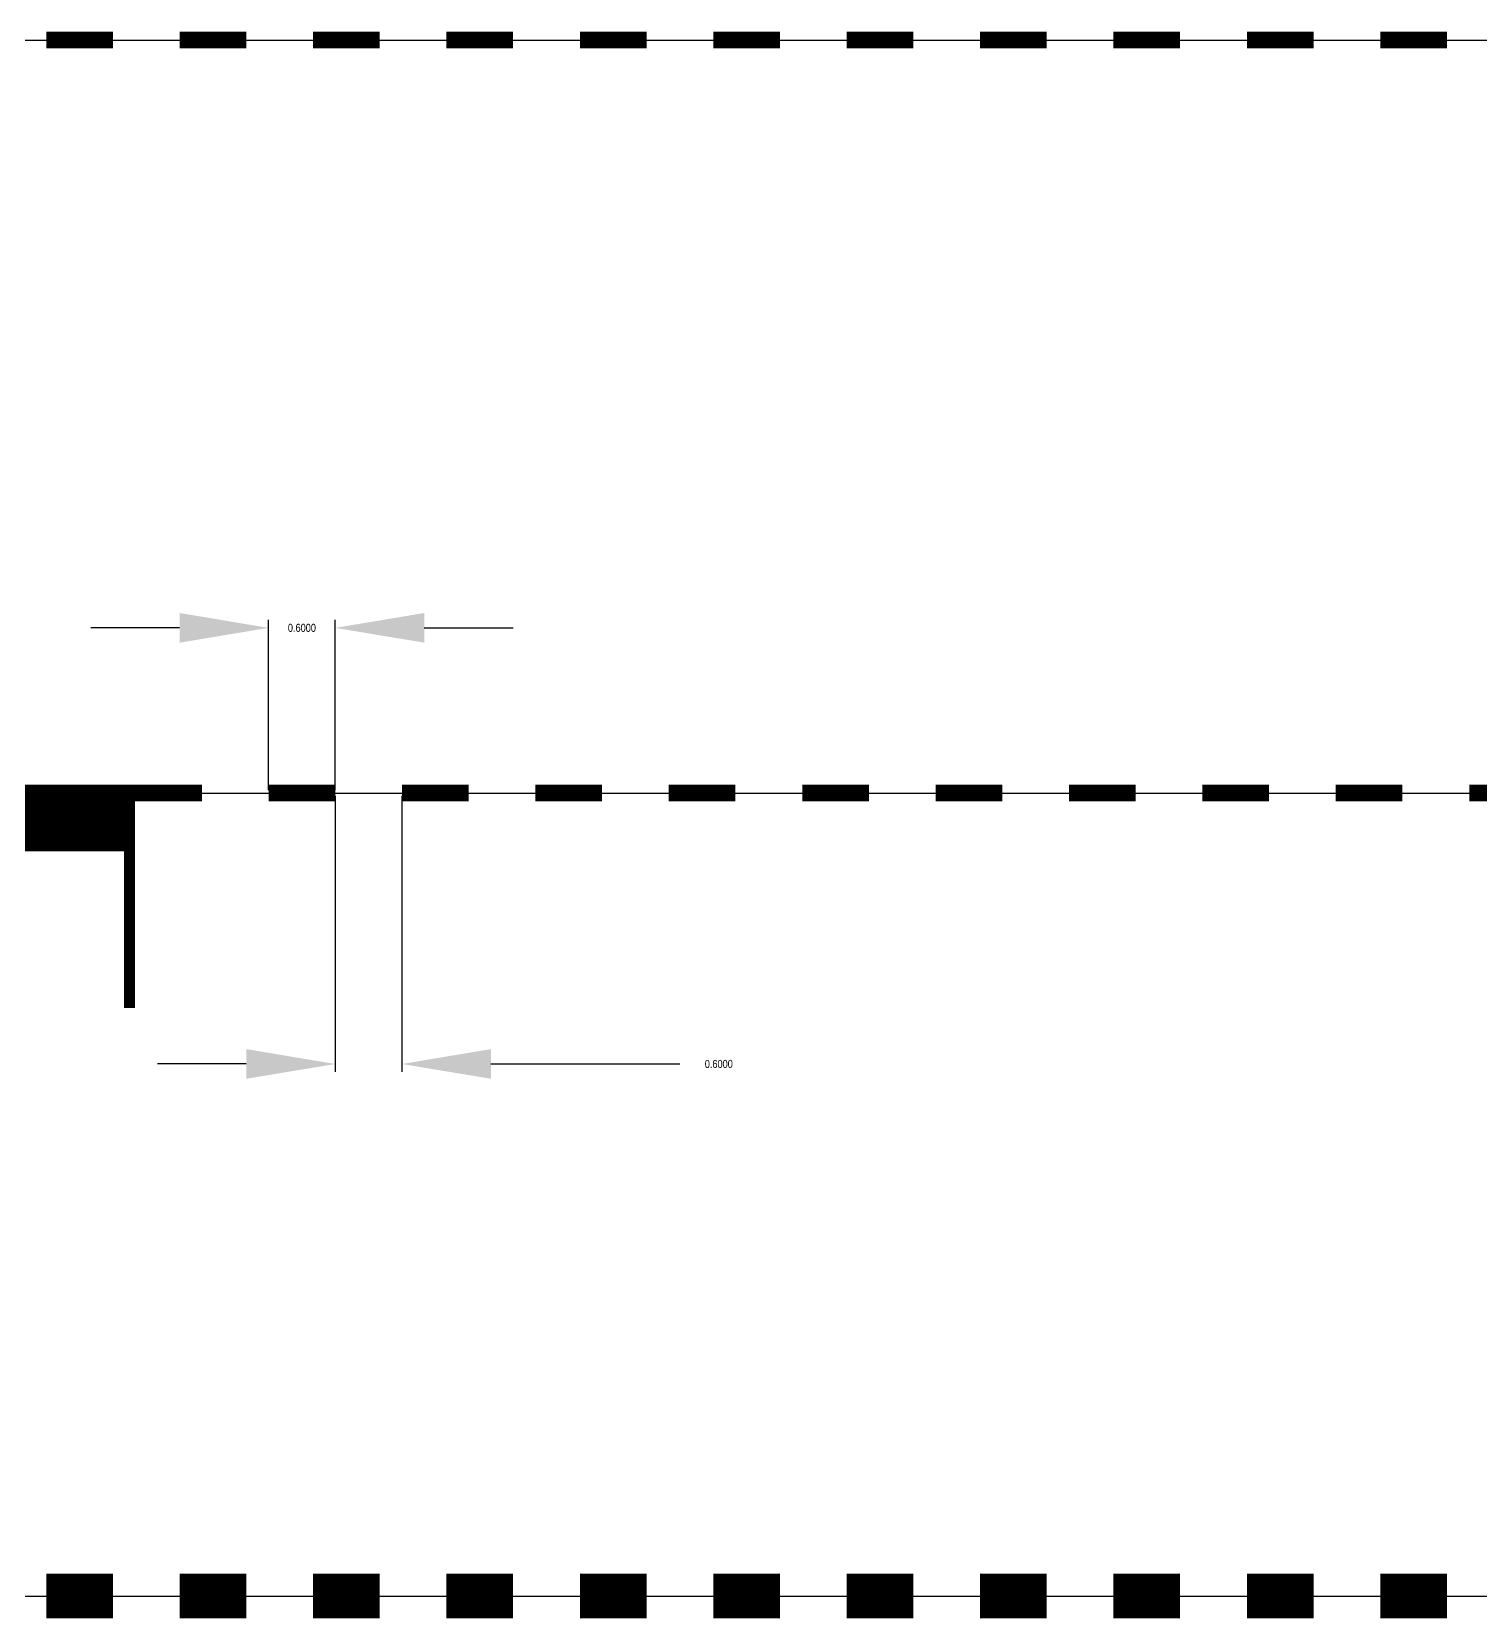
# Model space of a CAD drawing. Header units: metres. Extents: x 3 to 509016, y 4 to 6969473.
# Drawn here: x 508582.58 to 508595.61, y 6967690.76 to 6967705.04 of the extents above; entities that cross this region are included whole.
import ezdxf

# ---------------------------------------------------------------- set-up
doc = ezdxf.new("R2010")
doc.units = ezdxf.units.M
doc.layers.add('_Design Non Plottable', color=45, linetype='Continuous', plot=False)
doc.layers.add('CIV_LINEMARKING', color=252, linetype='Continuous')
doc.layers.add('XREF', color=7, linetype='Continuous')
doc.styles.get("Standard").update_dxf_attribs({"font": 'ARIALN.TTF'})
doc.dimstyles.get("Standard").update_dxf_attribs({"dimtxt": 2.5, "dimasz": 3, "dimexe": 1.5, "dimexo": 2.5, "dimgap": 1.5, "dimtad": 1, "dimdsep": 46, "dimtxsty": 'Standard', "dimcen": 1.5, "dimclrd": 1, "dimclre": 1, "dimclrt": 7, "dimazin": 2, "dimtfac": 1, "dimtmove": 0, "dimatfit": 3, "dimfxl": 1, "dimarcsym": 0})

# ---------------------------------------------------------------- blocks, each defined once
blk = doc.blocks.new('*D82')
at = {"layer": '_Design Non Plottable', "lineweight": -2, "transparency": 16777216}
for p, q in [((508585.313, 6967698.163), (508585.313, 6967695.678)), ((508585.913, 6967698.163), (508585.913, 6967695.678)), ((508584.513, 6967695.75), (508583.713, 6967695.75)), ((508586.713, 6967695.75), (508588.414, 6967695.75))]:
    blk.add_line(p, q, dxfattribs=at)
at = {"layer": '_Design Non Plottable', "transparency": 16777216}
for points in [[(508584.513, 6967695.884), (508584.513, 6967695.617), (508585.313, 6967695.75)], [(508586.713, 6967695.884), (508586.713, 6967695.617), (508585.913, 6967695.75)]]:
    blk.add_solid(points, dxfattribs=at)
at = {"layer": '_Design Non Plottable', "transparency": 16777216, "insert": (508588.763, 6967695.75), "char_height": 0.072, "attachment_point": 5}
blk.add_mtext('\\A1;0.6000', dxfattribs=at)
blk = doc.blocks.new('*D83')
at = {"layer": '_Design Non Plottable', "lineweight": -2, "transparency": 16777216}
for p, q in [((508584.713, 6967698.213), (508584.713, 6967699.746)), ((508585.313, 6967698.213), (508585.313, 6967699.746)), ((508583.913, 6967699.674), (508583.113, 6967699.674)), ((508586.113, 6967699.674), (508586.913, 6967699.674))]:
    blk.add_line(p, q, dxfattribs=at)
at = {"layer": '_Design Non Plottable', "transparency": 16777216}
for points in [[(508583.913, 6967699.808), (508583.913, 6967699.541), (508584.713, 6967699.674)], [(508586.113, 6967699.808), (508586.113, 6967699.541), (508585.313, 6967699.674)]]:
    blk.add_solid(points, dxfattribs=at)
at = {"layer": '_Design Non Plottable', "transparency": 16777216, "insert": (508585.013, 6967699.674), "char_height": 0.072, "attachment_point": 5}
blk.add_mtext('\\A1;0.6000', dxfattribs=at)
blk = doc.blocks.new('*U181')
at = {"layer": 'CIV_LINEMARKING', "const_width": 0.15}
blk.add_lwpolyline([(0, 0), (0.6, 0)], dxfattribs=at)
blk = doc.blocks.new('*U180')
at = {"layer": 'CIV_LINEMARKING', "color": 0, "linetype": 'ByBlock', "lineweight": -2, "transparency": 16777216}
for p in [(508583.513, 6967698.188), (508584.713, 6967698.188), (508585.913, 6967698.188), (508587.113, 6967698.188), (508588.313, 6967698.188), (508589.513, 6967698.188), (508590.713, 6967698.188), (508591.913, 6967698.188), (508593.113, 6967698.188), (508594.313, 6967698.188), (508595.513, 6967698.188), (508596.713, 6967698.188), (508597.913, 6967698.188), (508599.113, 6967698.188), (508600.313, 6967698.188), (508601.513, 6967698.188), (508602.713, 6967698.188)]:
    blk.add_blockref('*U181', p, dxfattribs=at)
blk = doc.blocks.new('*U183')
at = {"const_width": 0.4}
blk.add_lwpolyline([(0, 0), (0.6, 0)], dxfattribs=at)
blk = doc.blocks.new('*U182')
at = {"layer": 'CIV_LINEMARKING', "color": 0, "linetype": 'ByBlock', "lineweight": -2, "transparency": 16777216}
for p in [(508582.713, 6967690.963), (508583.913, 6967690.963), (508585.113, 6967690.963), (508586.313, 6967690.963), (508587.513, 6967690.963), (508588.713, 6967690.963), (508589.913, 6967690.963), (508591.113, 6967690.963), (508592.313, 6967690.963), (508593.513, 6967690.963), (508594.713, 6967690.963)]:
    blk.add_blockref('*U183', p, dxfattribs=at)
blk = doc.blocks.new('*U185')
at = {"layer": 'CIV_LINEMARKING', "const_width": 0.15}
blk.add_lwpolyline([(0, 0), (0.6, 0)], dxfattribs=at)
blk = doc.blocks.new('*U184')
at = {"layer": 'CIV_LINEMARKING', "color": 0, "linetype": 'ByBlock', "lineweight": -2, "transparency": 16777216}
for p in [(508582.713, 6967704.963), (508583.913, 6967704.963), (508585.113, 6967704.963), (508586.313, 6967704.963), (508587.513, 6967704.963), (508588.713, 6967704.963), (508589.913, 6967704.963), (508591.113, 6967704.963), (508592.313, 6967704.963), (508593.513, 6967704.963), (508594.713, 6967704.963)]:
    blk.add_blockref('*U185', p, dxfattribs=at)
blk = doc.blocks.new('*U198')
at = {"layer": 'CIV_LINEMARKING', "const_width": 0.15}
blk.add_lwpolyline([(0, 0), (0.6, 0)], dxfattribs=at)
blk = doc.blocks.new('*U197')
at = {"layer": 'CIV_LINEMARKING', "color": 0, "linetype": 'ByBlock', "lineweight": -2, "transparency": 16777216}
for p in [(508583.513, 6967698.188), (508584.713, 6967698.188), (508585.913, 6967698.188), (508587.113, 6967698.188), (508588.313, 6967698.188), (508589.513, 6967698.188), (508590.713, 6967698.188), (508591.913, 6967698.188), (508593.113, 6967698.188), (508594.313, 6967698.188), (508595.513, 6967698.188), (508596.713, 6967698.188), (508597.913, 6967698.188), (508599.113, 6967698.188), (508600.313, 6967698.188), (508601.513, 6967698.188), (508602.713, 6967698.188)]:
    blk.add_blockref('*U198', p, dxfattribs=at)
blk = doc.blocks.new('*U200')
at = {"const_width": 0.4}
blk.add_lwpolyline([(0, 0), (0.6, 0)], dxfattribs=at)
blk = doc.blocks.new('*U199')
at = {"layer": 'CIV_LINEMARKING', "color": 0, "linetype": 'ByBlock', "lineweight": -2, "transparency": 16777216}
for p in [(508582.713, 6967690.963), (508583.913, 6967690.963), (508585.113, 6967690.963), (508586.313, 6967690.963), (508587.513, 6967690.963), (508588.713, 6967690.963), (508589.913, 6967690.963), (508591.113, 6967690.963), (508592.313, 6967690.963), (508593.513, 6967690.963), (508594.713, 6967690.963)]:
    blk.add_blockref('*U200', p, dxfattribs=at)
blk = doc.blocks.new('*U202')
at = {"layer": 'CIV_LINEMARKING', "const_width": 0.15}
blk.add_lwpolyline([(0, 0), (0.6, 0)], dxfattribs=at)
blk = doc.blocks.new('*U201')
at = {"layer": 'CIV_LINEMARKING', "color": 0, "linetype": 'ByBlock', "lineweight": -2, "transparency": 16777216}
for p in [(508582.713, 6967704.963), (508583.913, 6967704.963), (508585.113, 6967704.963), (508586.313, 6967704.963), (508587.513, 6967704.963), (508588.713, 6967704.963), (508589.913, 6967704.963), (508591.113, 6967704.963), (508592.313, 6967704.963), (508593.513, 6967704.963), (508594.713, 6967704.963)]:
    blk.add_blockref('*U202', p, dxfattribs=at)
blk = doc.blocks.new('XD_DESIGN_1')
at = {"layer": '_Design Non Plottable'}
blk.add_line((508563.513, 6967690.963), (508603.513, 6967690.963), dxfattribs=at)
for points in [[(508563.513, 6967704.963), (508603.513, 6967704.963)], [(508583.513, 6967698.188), (508603.713, 6967698.188)]]:
    blk.add_lwpolyline(points, dxfattribs=at)
at = {"layer": 'CIV_LINEMARKING'}
for points, const_width in [([(508563.513, 6967697.963), (508583.513, 6967697.963)], 0.6), ([(508583.463, 6967698.113), (508583.463, 6967696.254)], 0.1)]:
    blk.add_lwpolyline(points, dxfattribs=dict(at, const_width=const_width))
for name in ['*U184', '*U180', '*U182']:
    blk.add_blockref(name, (0, 0), dxfattribs=at)
at = {"layer": '_Design Non Plottable'}
for base, p1, p2, picture, middle in [((508585.313, 6967699.674), (508584.713, 6967698.188), (508585.313, 6967698.188), '*D83', (508585.013, 6967699.674)), ((508585.913, 6967695.75), (508585.313, 6967698.188), (508585.913, 6967698.188), '*D82', (508588.763, 6967695.75))]:
    dim = blk.add_linear_dim(base=base, p1=p1, p2=p2, dimstyle='Standard', override={"dimscale": 0.4, "dimasz": 2, "dimgap": 0.5, "dimclrd": 256, "dimclre": 256, "dimclrt": 256}, dxfattribs=at)
    dim.commit()
    dim.dimension.update_dxf_attribs({"geometry": picture, "text_midpoint": middle, "dimtype": 128})
blk = doc.blocks.new('XD_DESIGN_2')
at = {"layer": '_Design Non Plottable'}
blk.add_line((508563.513, 6967690.963), (508603.513, 6967690.963), dxfattribs=at)
for points in [[(508563.513, 6967704.963), (508603.513, 6967704.963)], [(508583.513, 6967698.188), (508603.713, 6967698.188)]]:
    blk.add_lwpolyline(points, dxfattribs=at)
at = {"layer": 'CIV_LINEMARKING'}
for points, const_width in [([(508563.513, 6967697.963), (508583.513, 6967697.963)], 0.6), ([(508583.463, 6967698.113), (508583.463, 6967696.254)], 0.1)]:
    blk.add_lwpolyline(points, dxfattribs=dict(at, const_width=const_width))
for name in ['*U201', '*U197', '*U199']:
    blk.add_blockref(name, (0, 0), dxfattribs=at)
at = {"layer": '_Design Non Plottable'}
for base, p1, p2, picture, middle in [((508585.313, 6967699.674), (508584.713, 6967698.188), (508585.313, 6967698.188), '*D83', (508585.013, 6967699.674)), ((508585.913, 6967695.75), (508585.313, 6967698.188), (508585.913, 6967698.188), '*D82', (508588.763, 6967695.75))]:
    dim = blk.add_linear_dim(base=base, p1=p1, p2=p2, dimstyle='Standard', override={"dimscale": 0.4, "dimasz": 2, "dimgap": 0.5, "dimclrd": 256, "dimclre": 256, "dimclrt": 256}, dxfattribs=at)
    dim.commit()
    dim.dimension.update_dxf_attribs({"geometry": picture, "text_midpoint": middle, "dimtype": 128})

msp = doc.modelspace()

# ---------------------------------------------------------------- block references
msp.add_blockref('XD_DESIGN_1', (0, 0))

# ---------------------------------------------------------------- next in the draw order: block references
at = {"layer": 'XREF'}
msp.add_blockref('XD_DESIGN_2', (0, 0), dxfattribs=at)

doc.saveas('drawing.dxf')
